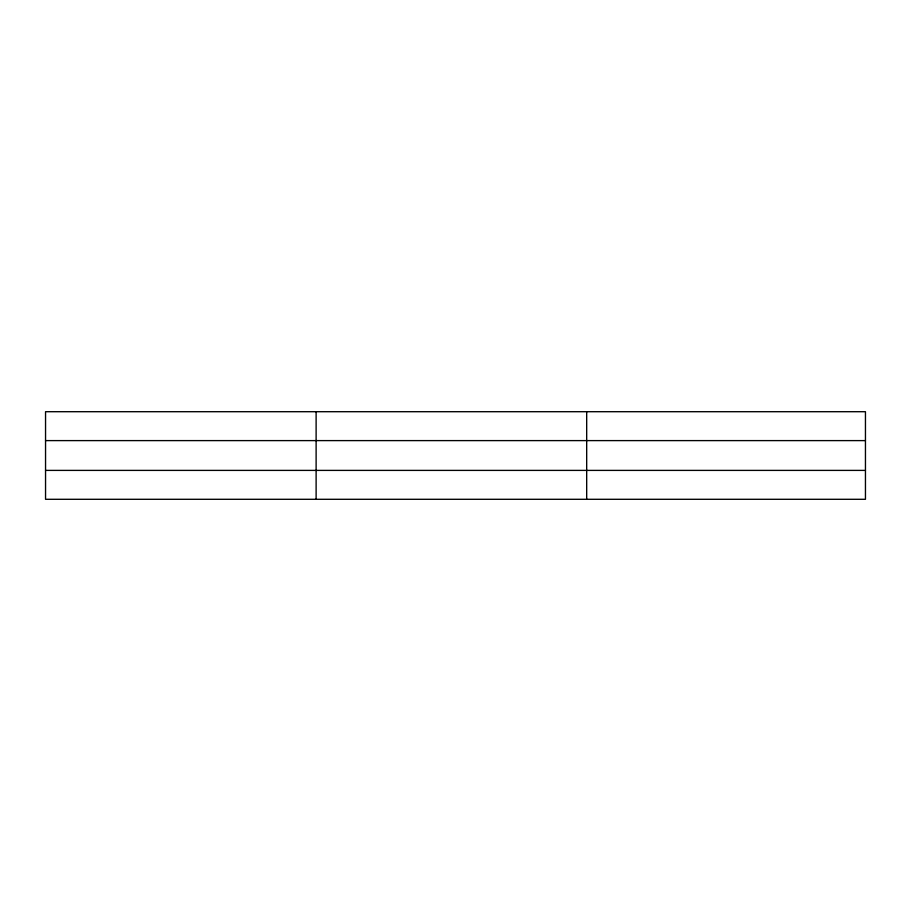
<?xml version="1.0" encoding="UTF-8"?>
<svg xmlns="http://www.w3.org/2000/svg" width="911" height="911" viewBox="0 0 911 911"><rect width="100%" height="100%" fill="white"/><g stroke="black" fill="none" stroke-linecap="round" stroke-linejoin="round"><path stroke-width="1.37" d="M316.117 411.704L316.117 499.296M586.684 411.704L586.684 499.296M865.45 470.395L865.45 499.296L45.55 499.296L45.55 411.704L865.45 411.704L865.45 470.395L45.55 470.395M45.55 440.605L865.45 440.605"/></g></svg>
